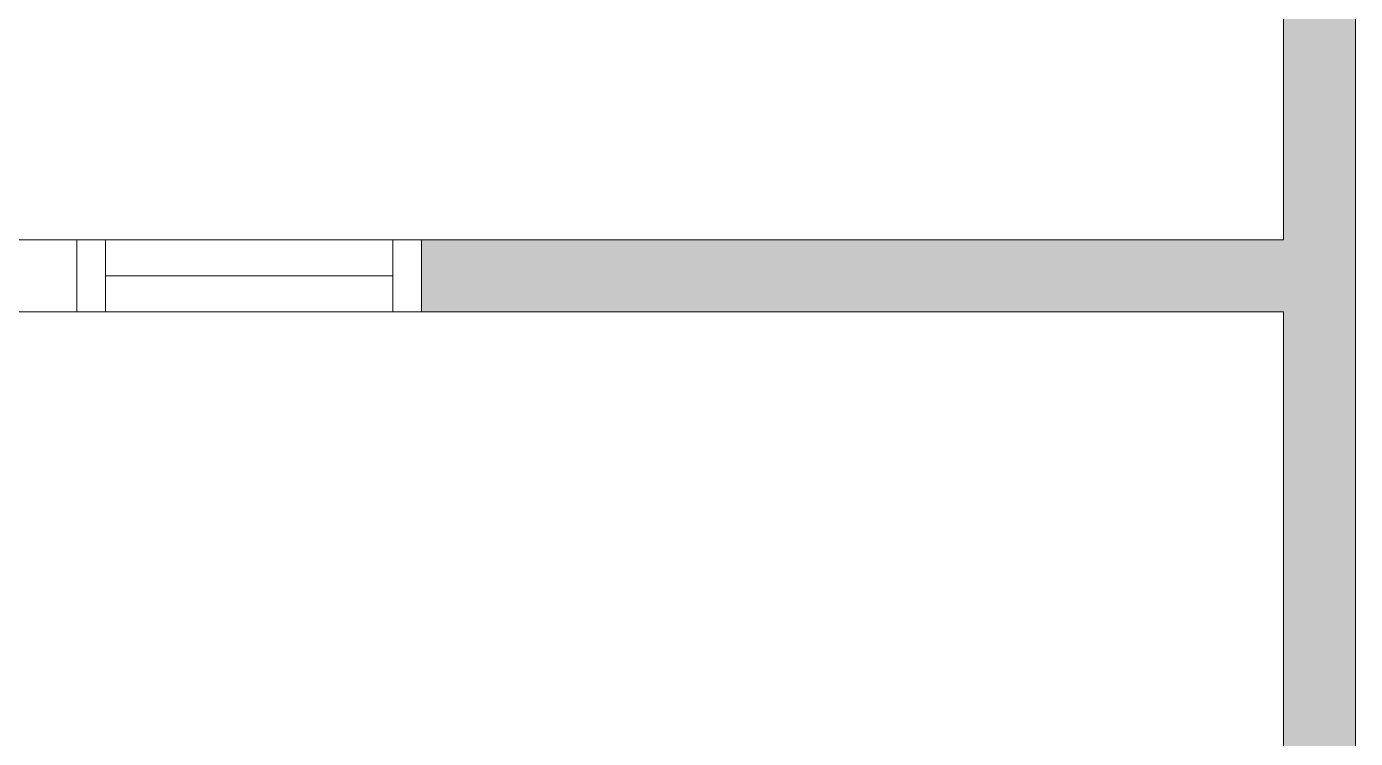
# Model space of a CAD drawing. Header units: inches. Extents: x 14 to 610, y 9 to 600.
# Drawn here: x 416 to 508.5, y 402.7 to 452.2 of the extents above; entities that cross this region are included whole.
import ezdxf

# ---------------------------------------------------------------- set-up
doc = ezdxf.new("R2010")
doc.units = ezdxf.units.IN
doc.header["$MEASUREMENT"] = 0
doc.layers.add('WALLS', color=30, linetype='Continuous')

msp = doc.modelspace()

# ---------------------------------------------------------------- linework, layer by layer
at = {"layer": 'WALLS', "lineweight": 18}
for points in [[(503.50074, 376.37545), (503.50074, 432.35483), (412.53425, 432.35483), (412.53425, 437.35299), (503.50074, 437.35299), (503.50074, 579.30071), (371.54934, 579.30071), (371.54934, 437.35299), (376.5475, 437.35299), (376.5475, 432.35483), (361.55302, 432.35483), (361.55302, 437.35299), (366.55118, 437.35299), (366.55118, 588.29739)], [(508.4989, 579.30071), (508.4989, 230.4292)], [(419.53167, 437.35299), (419.53167, 432.35483)], [(443.52283, 437.35299), (443.52283, 432.35483)]]:
    msp.add_lwpolyline(points, dxfattribs=at)
at = {"layer": 'WALLS', "lineweight": 13}
for points in [[(419.53167, 437.35299), (421.53093, 437.35299), (421.53093, 432.35483), (419.53167, 432.35483)], [(441.52357, 437.35299), (443.52283, 437.35299), (443.52283, 432.35483), (441.52357, 432.35483)]]:
    msp.add_lwpolyline(points, close=True, dxfattribs=at)
msp.add_lwpolyline([(421.53093, 434.85391), (441.52357, 434.85391)], dxfattribs=at)
at = {"layer": 'WALLS', "transparency": 33554559}
for points in [[(508.4989, 579.30071), (503.50074, 579.30071), (508.4989, 437.35299)], [(503.50074, 579.30071), (508.4989, 437.35299), (503.50074, 437.35299)], [(508.4989, 437.35299), (443.52283, 437.35299), (508.4989, 432.35483)], [(443.52283, 437.35299), (508.4989, 432.35483), (443.52283, 432.35483)], [(508.4989, 432.35483), (503.50074, 432.35483), (508.4989, 376.37545)], [(503.50074, 432.35483), (508.4989, 376.37545), (503.50074, 376.37545)]]:
    msp.add_solid(points, dxfattribs=at)

doc.saveas('drawing.dxf')
